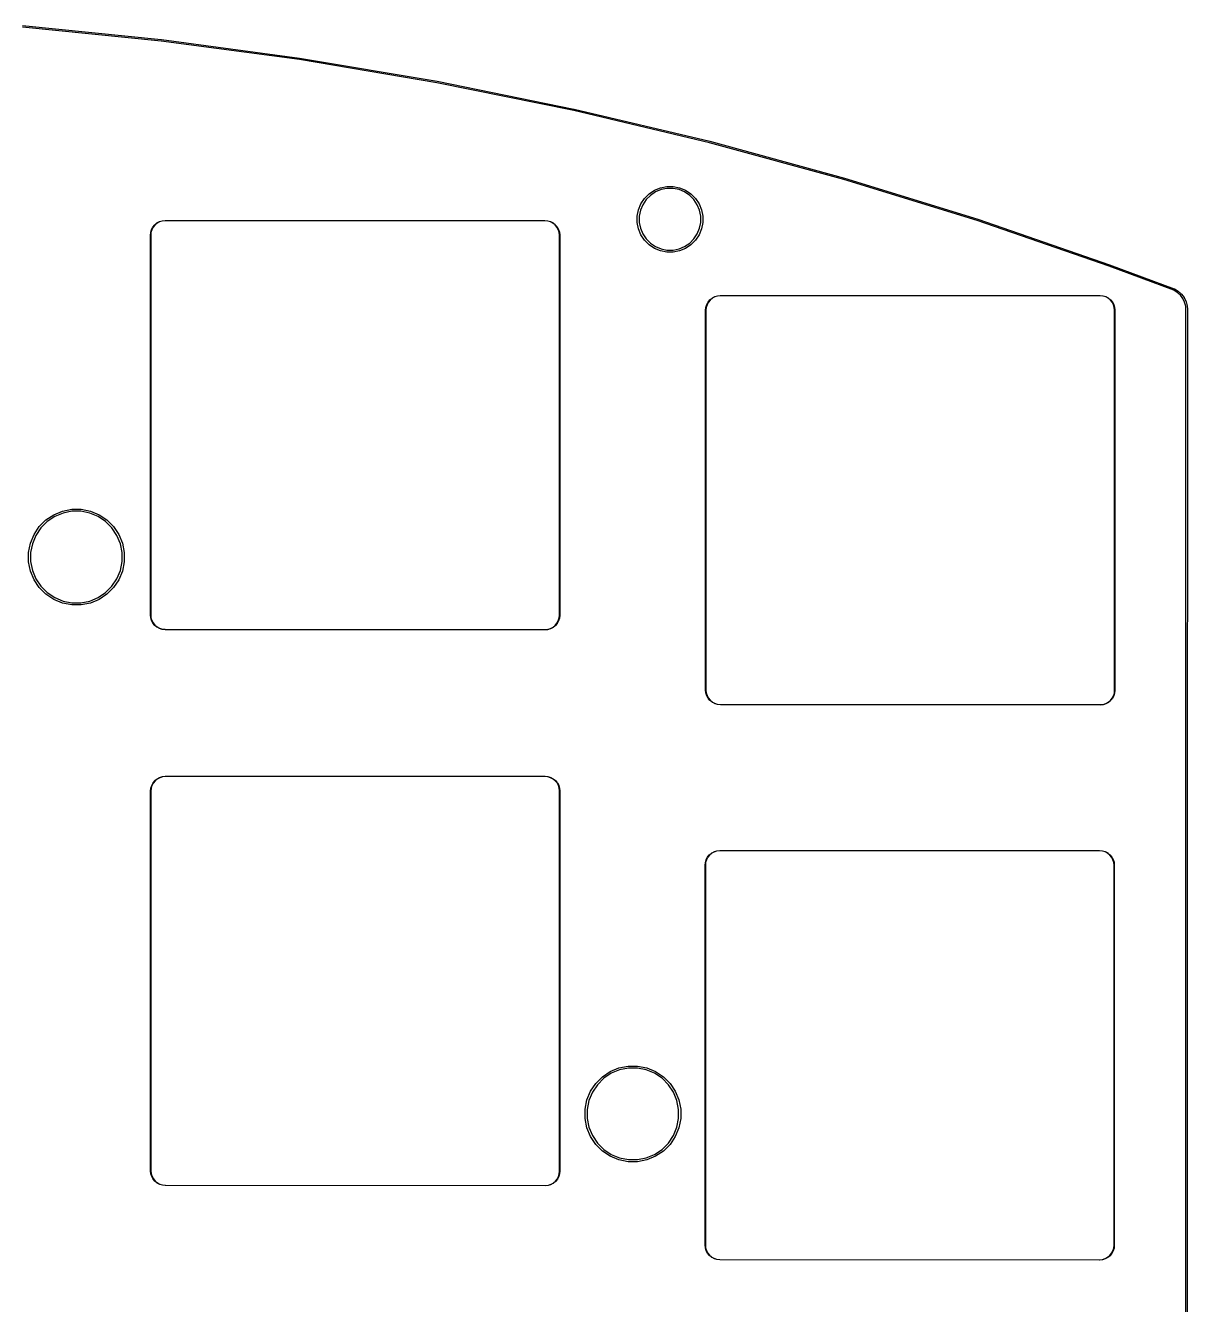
# Model space of a CAD drawing. Extents: x 35 to 147, y -145 to -49.
# Drawn here: x 90.72 to 130.49, y -93.51 to -49.76 of the extents above; entities that cross this region are included whole.
import ezdxf

# ---------------------------------------------------------------- set-up
doc = ezdxf.new("R2010")
doc.units = 0
doc.layers.add('BLACK', color=7, linetype='CONTINUOUS')

msp = doc.modelspace()

# ---------------------------------------------------------------- linework, layer by layer
at = {"layer": 'BLACK', "linetype": 'CONTINUOUS'}
for p, q in [((95.3572, -50.2879), (90.6062, -49.8093)), ((90.6108, -49.7595), (95.3627, -50.2382)), ((100.09, -50.9237), (95.3572, -50.2879)), ((95.3627, -50.2382), (95.3627, -50.2382)), ((95.3627, -50.2382), (95.3627, -50.2382)), ((95.3627, -50.2382), (95.3633, -50.2382)), ((95.3633, -50.2382), (95.3634, -50.2383)), ((95.3634, -50.2383), (95.3635, -50.2383)), ((95.3635, -50.2383), (100.097, -50.8742)), ((104.799, -51.7162), (100.09, -50.9237)), ((100.097, -50.8742), (100.097, -50.8743)), ((100.097, -50.8743), (100.098, -50.8744)), ((100.098, -50.8744), (100.098, -50.8744)), ((100.098, -50.8744), (104.807, -51.6669)), ((109.479, -52.6643), (104.799, -51.7162)), ((104.807, -51.6669), (104.807, -51.6669)), ((104.807, -51.6669), (104.807, -51.6669)), ((104.807, -51.6669), (104.808, -51.667)), ((104.808, -51.667), (104.808, -51.6671)), ((104.808, -51.6671), (104.808, -51.6671)), ((104.808, -51.6671), (109.489, -52.6153)), ((114.125, -53.767), (109.479, -52.6643)), ((109.489, -52.6153), (109.49, -52.6155)), ((109.49, -52.6155), (109.49, -52.6155)), ((109.49, -52.6155), (109.49, -52.6155)), ((109.49, -52.6155), (114.137, -53.7184)), ((118.731, -55.0232), (114.125, -53.767)), ((114.137, -53.7184), (114.137, -53.7186)), ((114.137, -53.7186), (114.137, -53.7186)), ((114.137, -53.7186), (114.137, -53.7186)), ((114.137, -53.7186), (118.745, -54.975)), ((123.294, -56.4314), (118.731, -55.0232)), ((118.745, -54.975), (118.746, -54.9752)), ((118.746, -54.9752), (118.746, -54.9753)), ((118.746, -54.9753), (118.746, -54.9753)), ((118.746, -54.9753), (123.309, -56.3837)), ((111.902, -55.6711), (112.059, -55.5144)), ((112.059, -55.5144), (112.243, -55.3914)), ((112.276, -55.4531), (112.103, -55.5685)), ((112.243, -55.3914), (112.448, -55.3066)), ((112.468, -55.3736), (112.276, -55.4531)), ((112.448, -55.3066), (112.665, -55.2634)), ((112.672, -55.333), (112.468, -55.3736)), ((112.665, -55.2634), (112.887, -55.2634)), ((112.88, -55.333), (112.672, -55.333)), ((113.084, -55.3736), (112.88, -55.333)), ((112.887, -55.2634), (113.104, -55.3066)), ((113.276, -55.4531), (113.084, -55.3736)), ((113.104, -55.3066), (113.309, -55.3914)), ((113.449, -55.5685), (113.276, -55.4531)), ((113.309, -55.3914), (113.493, -55.5144)), ((113.493, -55.5144), (113.65, -55.6711)), ((111.695, -56.06), (111.779, -55.8553)), ((111.841, -55.8883), (111.762, -56.0803)), ((111.779, -55.8553), (111.902, -55.6711)), ((111.957, -55.7155), (111.841, -55.8883)), ((112.103, -55.5685), (111.957, -55.7155)), ((113.595, -55.7155), (113.449, -55.5685)), ((113.711, -55.8883), (113.595, -55.7155)), ((113.65, -55.6711), (113.773, -55.8553)), ((113.79, -56.0803), (113.711, -55.8883)), ((113.773, -55.8553), (113.857, -56.06)), ((95.2988, -56.4663), (95.392, -56.4374)), ((95.392, -56.4374), (95.3925, -56.4373)), ((95.392, -56.4374), (95.392, -56.4374)), ((95.392, -56.4374), (95.392, -56.4374)), ((95.392, -56.4374), (95.392, -56.4374)), ((95.3925, -56.4373), (95.3929, -56.4372)), ((95.3929, -56.4372), (95.49, -56.427)), ((95.4908, -56.437), (95.3945, -56.4471)), ((95.49, -56.427), (95.4901, -56.427)), ((95.4901, -56.427), (95.4903, -56.427)), ((95.4903, -56.427), (95.4905, -56.427)), ((95.4905, -56.427), (95.4937, -56.427)), ((95.494, -56.437), (95.4908, -56.437)), ((95.4937, -56.427), (95.4938, -56.427)), ((95.4938, -56.427), (108.494, -56.427)), ((108.494, -56.437), (95.494, -56.437)), ((108.494, -56.427), (108.494, -56.427)), ((108.494, -56.427), (108.494, -56.427)), ((108.494, -56.427), (108.592, -56.4365)), ((108.59, -56.4465), (108.494, -56.437)), ((108.592, -56.4365), (108.592, -56.4365)), ((108.592, -56.4365), (108.592, -56.4367)), ((108.592, -56.4367), (108.593, -56.4367)), ((108.593, -56.4367), (108.593, -56.4368)), ((108.593, -56.4368), (108.593, -56.4368)), ((108.593, -56.4368), (108.593, -56.4368)), ((108.593, -56.4368), (108.686, -56.4649)), ((111.651, -56.2772), (111.695, -56.06)), ((111.651, -56.4988), (111.651, -56.2772)), ((111.762, -56.0803), (111.721, -56.2841)), ((111.721, -56.2841), (111.721, -56.4919)), ((113.831, -56.2841), (113.79, -56.0803)), ((113.831, -56.4919), (113.831, -56.2841)), ((113.857, -56.06), (113.901, -56.2772)), ((113.901, -56.2772), (113.901, -56.4988)), ((127.808, -57.9902), (123.294, -56.4314)), ((123.309, -56.3837), (123.31, -56.3839)), ((123.31, -56.3839), (123.31, -56.384)), ((123.31, -56.384), (123.31, -56.384)), ((123.31, -56.384), (127.824, -57.943)), ((94.989, -56.9315), (94.9985, -56.8344)), ((94.9985, -56.8343), (94.9987, -56.8338)), ((94.9985, -56.8344), (94.9985, -56.8343)), ((94.9987, -56.8334), (95.0269, -56.74)), ((94.9987, -56.8338), (94.9987, -56.8334)), ((95.0085, -56.8359), (94.999, -56.9322)), ((95.0364, -56.7434), (95.0085, -56.8359)), ((95.0269, -56.74), (95.0269, -56.74)), ((95.0269, -56.74), (95.0269, -56.74)), ((95.0269, -56.74), (95.027, -56.74)), ((95.027, -56.74), (95.0271, -56.7395)), ((95.0271, -56.7395), (95.0273, -56.7391)), ((95.0273, -56.7391), (95.0731, -56.653)), ((95.0817, -56.6581), (95.0364, -56.7434)), ((95.0731, -56.653), (95.0731, -56.6529)), ((95.0731, -56.6529), (95.0732, -56.6529)), ((95.0731, -56.653), (95.0731, -56.653)), ((95.0732, -56.6529), (95.0734, -56.6525)), ((95.0734, -56.6525), (95.0737, -56.6521)), ((95.0737, -56.6521), (95.1353, -56.5765)), ((95.1428, -56.5832), (95.0817, -56.6581)), ((95.1353, -56.5765), (95.1354, -56.5765)), ((95.1354, -56.5765), (95.1357, -56.5761)), ((95.1357, -56.5761), (95.136, -56.5758)), ((95.136, -56.5758), (95.2112, -56.5136)), ((95.2172, -56.5216), (95.1428, -56.5832)), ((95.2112, -56.5136), (95.2113, -56.5136)), ((95.2113, -56.5136), (95.2116, -56.5133)), ((95.2116, -56.5133), (95.212, -56.5131)), ((95.212, -56.5131), (95.2979, -56.4667)), ((95.3022, -56.4757), (95.2172, -56.5216)), ((95.2979, -56.4666), (95.2984, -56.4665)), ((95.2979, -56.4667), (95.2979, -56.4666)), ((95.2984, -56.4665), (95.2988, -56.4663)), ((95.3945, -56.4471), (95.3022, -56.4757)), ((108.683, -56.4744), (108.59, -56.4465)), ((108.768, -56.5197), (108.683, -56.4744)), ((108.686, -56.4649), (108.686, -56.4649)), ((108.686, -56.4649), (108.686, -56.4649)), ((108.686, -56.4649), (108.686, -56.465)), ((108.686, -56.465), (108.686, -56.4651)), ((108.686, -56.4651), (108.687, -56.4653)), ((108.687, -56.4653), (108.687, -56.4653)), ((108.687, -56.4653), (108.687, -56.4653)), ((108.687, -56.4653), (108.687, -56.4653)), ((108.687, -56.4653), (108.773, -56.5111)), ((108.843, -56.5808), (108.768, -56.5197)), ((108.773, -56.5111), (108.773, -56.5111)), ((108.773, -56.5111), (108.773, -56.5111)), ((108.773, -56.5111), (108.773, -56.5112)), ((108.773, -56.5112), (108.773, -56.5114)), ((108.773, -56.5114), (108.774, -56.5117)), ((108.774, -56.5117), (108.849, -56.5733)), ((108.904, -56.6552), (108.843, -56.5808)), ((108.849, -56.5733), (108.85, -56.5734)), ((108.85, -56.5734), (108.85, -56.5737)), ((108.85, -56.5737), (108.85, -56.574)), ((108.85, -56.574), (108.912, -56.6492)), ((108.95, -56.7402), (108.904, -56.6552)), ((108.912, -56.6492), (108.912, -56.6493)), ((108.912, -56.6493), (108.913, -56.6496)), ((108.913, -56.6496), (108.913, -56.65)), ((108.913, -56.65), (108.959, -56.7359)), ((108.979, -56.8325), (108.95, -56.7402)), ((108.959, -56.7359), (108.959, -56.7359)), ((108.959, -56.7359), (108.96, -56.7364)), ((108.96, -56.7364), (108.96, -56.7368)), ((108.96, -56.7368), (108.989, -56.83)), ((108.989, -56.9288), (108.979, -56.8325)), ((108.989, -56.83), (108.989, -56.83)), ((108.989, -56.83), (108.989, -56.83)), ((108.989, -56.83), (108.989, -56.83)), ((108.989, -56.83), (108.989, -56.8305)), ((108.989, -56.8305), (108.989, -56.8309)), ((108.989, -56.8309), (108.999, -56.928)), ((111.695, -56.716), (111.651, -56.4988)), ((111.779, -56.9207), (111.695, -56.716)), ((111.721, -56.4919), (111.762, -56.6957)), ((111.762, -56.6957), (111.841, -56.8877)), ((113.711, -56.8877), (113.79, -56.6957)), ((113.857, -56.716), (113.773, -56.9207)), ((113.79, -56.6957), (113.831, -56.4919)), ((113.901, -56.4988), (113.857, -56.716)), ((94.989, -56.9318), (94.989, -56.9315)), ((94.989, -69.9229), (94.989, -56.9318)), ((94.999, -56.9322), (94.999, -69.9229)), ((108.989, -56.932), (108.989, -56.9288)), ((108.989, -69.9317), (108.989, -56.932)), ((108.999, -56.928), (108.999, -56.9281)), ((108.999, -56.9281), (108.999, -56.9283)), ((108.999, -56.9283), (108.999, -56.9285)), ((108.999, -56.9285), (108.999, -56.9317)), ((108.999, -56.9317), (108.999, -56.9318)), ((108.999, -56.9318), (108.999, -69.9322)), ((111.902, -57.1049), (111.779, -56.9207)), ((111.841, -56.8877), (111.957, -57.0605)), ((112.059, -57.2616), (111.902, -57.1049)), ((111.957, -57.0605), (112.103, -57.2075)), ((112.243, -57.3846), (112.059, -57.2616)), ((112.103, -57.2075), (112.276, -57.3229)), ((113.276, -57.3229), (113.449, -57.2075)), ((113.493, -57.2616), (113.309, -57.3846)), ((113.449, -57.2075), (113.595, -57.0605)), ((113.65, -57.1049), (113.493, -57.2616)), ((113.595, -57.0605), (113.711, -56.8877)), ((113.773, -56.9207), (113.65, -57.1049)), ((112.448, -57.4694), (112.243, -57.3846)), ((112.276, -57.3229), (112.468, -57.4024)), ((112.665, -57.5126), (112.448, -57.4694)), ((112.468, -57.4024), (112.672, -57.443)), ((112.887, -57.5126), (112.665, -57.5126)), ((112.672, -57.443), (112.88, -57.443)), ((112.88, -57.443), (113.084, -57.4024)), ((113.104, -57.4694), (112.887, -57.5126)), ((113.084, -57.4024), (113.276, -57.3229)), ((113.309, -57.3846), (113.104, -57.4694)), ((130.017, -58.8151), (127.808, -57.9902)), ((127.824, -57.943), (127.825, -57.9432)), ((127.825, -57.9432), (127.825, -57.9432)), ((127.825, -57.9432), (130.037, -58.769)), ((114.218, -59.0811), (114.304, -59.0347)), ((114.308, -59.0437), (114.223, -59.0896)), ((114.304, -59.0345), (114.305, -59.0343)), ((114.304, -59.0346), (114.304, -59.0345)), ((114.304, -59.0347), (114.304, -59.0346)), ((114.305, -59.0343), (114.398, -59.0054)), ((114.4, -59.0151), (114.308, -59.0437)), ((114.398, -59.0053), (114.399, -59.0052)), ((114.398, -59.0054), (114.398, -59.0053)), ((114.398, -59.0054), (114.398, -59.0054)), ((114.398, -59.0054), (114.398, -59.0054)), ((114.398, -59.0054), (114.398, -59.0054)), ((114.399, -59.0052), (114.496, -58.995)), ((114.497, -59.005), (114.4, -59.0151)), ((114.496, -58.995), (114.496, -58.995)), ((114.496, -58.995), (114.496, -58.995)), ((114.496, -58.995), (114.496, -58.995)), ((114.496, -58.995), (114.5, -58.995)), ((114.5, -59.005), (114.497, -59.005)), ((114.5, -58.995), (114.5, -58.995)), ((114.5, -58.995), (127.5, -58.995)), ((127.5, -59.005), (114.5, -59.005)), ((127.5, -58.995), (127.5, -58.995)), ((127.5, -58.995), (127.5, -58.995)), ((127.5, -58.995), (127.598, -59.0045)), ((127.596, -59.0145), (127.5, -59.005)), ((127.689, -59.0424), (127.596, -59.0145)), ((127.598, -59.0045), (127.598, -59.0045)), ((127.598, -59.0045), (127.598, -59.0047)), ((127.598, -59.0047), (127.599, -59.0047)), ((127.599, -59.0047), (127.599, -59.0048)), ((127.599, -59.0048), (127.599, -59.0048)), ((127.599, -59.0048), (127.599, -59.0048)), ((127.599, -59.0048), (127.692, -59.0329)), ((127.774, -59.0877), (127.689, -59.0424)), ((127.692, -59.0329), (127.692, -59.0329)), ((127.692, -59.0329), (127.692, -59.0329)), ((127.692, -59.0329), (127.692, -59.033)), ((127.692, -59.033), (127.692, -59.0331)), ((127.692, -59.0331), (127.693, -59.0333)), ((127.693, -59.0333), (127.693, -59.0333)), ((127.693, -59.0333), (127.693, -59.0333)), ((127.693, -59.0333), (127.693, -59.0333)), ((127.693, -59.0333), (127.779, -59.0791)), ((130.14, -58.887), (130.017, -58.8151)), ((130.037, -58.769), (130.038, -58.7693)), ((130.038, -58.7693), (130.038, -58.7696)), ((130.038, -58.7696), (130.039, -58.7699)), ((130.039, -58.7699), (130.04, -58.7703)), ((130.04, -58.7703), (130.041, -58.7707)), ((130.041, -58.7707), (130.041, -58.7709)), ((130.041, -58.7709), (130.041, -58.7709)), ((130.041, -58.7709), (130.167, -58.8451)), ((130.245, -58.981), (130.14, -58.887)), ((130.167, -58.8451), (130.167, -58.8453)), ((130.167, -58.8453), (130.169, -58.8467)), ((130.169, -58.8467), (130.171, -58.848)), ((130.171, -58.848), (130.28, -58.9453)), ((130.331, -59.0938), (130.245, -58.981)), ((130.28, -58.9453), (130.281, -58.9455)), ((130.281, -58.9455), (130.282, -58.9472)), ((130.282, -58.9472), (130.284, -58.9489)), ((130.284, -58.9489), (130.372, -59.0655)), ((130.372, -59.0655), (130.372, -59.0658)), ((130.372, -59.0658), (130.373, -59.0678)), ((130.373, -59.0678), (130.375, -59.0697)), ((113.995, -59.4995), (114.005, -59.4024)), ((113.995, -59.4998), (113.995, -59.4995)), ((113.995, -72.4909), (113.995, -59.4998)), ((114.005, -59.4014), (114.033, -59.308)), ((114.005, -59.4018), (114.005, -59.4014)), ((114.005, -59.4023), (114.005, -59.4018)), ((114.005, -59.4024), (114.005, -59.4023)), ((114.014, -59.4039), (114.005, -59.5002)), ((114.005, -59.5002), (114.005, -72.4909)), ((114.042, -59.3114), (114.014, -59.4039)), ((114.033, -59.3071), (114.079, -59.221)), ((114.033, -59.3075), (114.033, -59.3071)), ((114.033, -59.308), (114.033, -59.3075)), ((114.033, -59.308), (114.033, -59.308)), ((114.033, -59.308), (114.033, -59.308)), ((114.033, -59.308), (114.033, -59.308)), ((114.088, -59.2261), (114.042, -59.3114)), ((114.079, -59.2205), (114.08, -59.2201)), ((114.079, -59.2209), (114.079, -59.2205)), ((114.079, -59.221), (114.079, -59.2209)), ((114.079, -59.2209), (114.079, -59.2209)), ((114.079, -59.221), (114.079, -59.221)), ((114.08, -59.2201), (114.141, -59.1445)), ((114.149, -59.1512), (114.088, -59.2261)), ((114.141, -59.1445), (114.142, -59.1441)), ((114.141, -59.1445), (114.141, -59.1445)), ((114.142, -59.1438), (114.217, -59.0816)), ((114.142, -59.1441), (114.142, -59.1438)), ((114.223, -59.0896), (114.149, -59.1512)), ((114.217, -59.0816), (114.218, -59.0813)), ((114.217, -59.0816), (114.217, -59.0816)), ((114.218, -59.0813), (114.218, -59.0811)), ((127.849, -59.1488), (127.774, -59.0877)), ((127.779, -59.0791), (127.779, -59.0791)), ((127.779, -59.0791), (127.779, -59.0791)), ((127.779, -59.0791), (127.779, -59.0792)), ((127.779, -59.0792), (127.779, -59.0794)), ((127.779, -59.0794), (127.78, -59.0797)), ((127.78, -59.0797), (127.855, -59.1413)), ((127.91, -59.2232), (127.849, -59.1488)), ((127.855, -59.1413), (127.856, -59.1414)), ((127.856, -59.1414), (127.856, -59.1417)), ((127.856, -59.1417), (127.856, -59.142)), ((127.856, -59.142), (127.918, -59.2172)), ((127.956, -59.3082), (127.91, -59.2232)), ((127.918, -59.2172), (127.918, -59.2173)), ((127.918, -59.2173), (127.919, -59.2176)), ((127.919, -59.2176), (127.919, -59.218)), ((127.919, -59.218), (127.965, -59.3039)), ((127.985, -59.4005), (127.956, -59.3082)), ((127.965, -59.3039), (127.965, -59.3039)), ((127.965, -59.3039), (127.966, -59.3044)), ((127.966, -59.3044), (127.966, -59.3048)), ((127.966, -59.3048), (127.995, -59.398)), ((127.995, -59.4968), (127.985, -59.4005)), ((127.995, -59.398), (127.995, -59.398)), ((127.995, -59.398), (127.995, -59.398)), ((127.995, -59.398), (127.995, -59.398)), ((127.995, -59.398), (127.995, -59.3985)), ((127.995, -59.3985), (127.995, -59.3989)), ((127.995, -59.3989), (128.005, -59.496)), ((127.995, -59.5), (127.995, -59.4968)), ((127.995, -72.4997), (127.995, -59.5)), ((128.005, -59.496), (128.005, -59.4961)), ((128.005, -59.4961), (128.005, -59.4963)), ((128.005, -59.4963), (128.005, -59.4965)), ((128.005, -59.4965), (128.005, -59.4997)), ((128.005, -59.4997), (128.005, -59.4998)), ((128.005, -59.4998), (128.005, -72.5002)), ((130.393, -59.221), (130.331, -59.0938)), ((130.375, -59.0697), (130.439, -59.2013)), ((130.429, -59.358), (130.393, -59.221)), ((130.438, -59.474), (130.429, -59.358)), ((130.433, -80.8677), (130.438, -59.474)), ((130.439, -59.2013), (130.439, -59.2016)), ((130.439, -59.2016), (130.44, -59.2038)), ((130.44, -59.2038), (130.44, -59.2059)), ((130.44, -59.2059), (130.478, -59.3474)), ((130.478, -59.3474), (130.478, -59.3478)), ((130.478, -59.3478), (130.478, -59.3498)), ((130.478, -59.3498), (130.478, -59.3518)), ((130.478, -59.3518), (130.488, -59.4708)), ((130.488, -59.4718), (130.483, -80.8677)), ((130.488, -59.4708), (130.488, -59.4718)), ((91.4131, -66.6743), (91.6811, -66.4952)), ((91.6811, -66.4952), (91.9788, -66.3719)), ((91.9991, -66.4389), (91.7141, -66.557)), ((91.9788, -66.3719), (92.2949, -66.309)), ((92.3017, -66.3787), (91.9991, -66.4389)), ((92.2949, -66.309), (92.6171, -66.309)), ((92.6103, -66.3787), (92.3017, -66.3787)), ((92.9129, -66.4389), (92.6103, -66.3787)), ((92.6171, -66.309), (92.9332, -66.3719)), ((93.1979, -66.557), (92.9129, -66.4389)), ((92.9332, -66.3719), (93.2309, -66.4952)), ((93.2309, -66.4952), (93.4989, -66.6743)), ((91.0062, -67.1701), (91.1853, -66.9021)), ((91.1853, -66.9021), (91.4131, -66.6743)), ((91.4575, -66.7284), (91.2394, -66.9465)), ((91.7141, -66.557), (91.4575, -66.7284)), ((93.4545, -66.7284), (93.1979, -66.557)), ((93.6726, -66.9465), (93.4545, -66.7284)), ((93.4989, -66.6743), (93.7267, -66.9021)), ((93.7267, -66.9021), (93.9058, -67.1701)), ((90.8829, -67.4678), (91.0062, -67.1701)), ((91.068, -67.2031), (90.9499, -67.4881)), ((91.2394, -66.9465), (91.068, -67.2031)), ((93.844, -67.2031), (93.6726, -66.9465)), ((93.9621, -67.4881), (93.844, -67.2031)), ((93.9058, -67.1701), (94.0291, -67.4678)), ((90.82, -67.7839), (90.8829, -67.4678)), ((90.82, -68.1061), (90.82, -67.7839)), ((90.9499, -67.4881), (90.8897, -67.7907)), ((90.8897, -67.7907), (90.8897, -68.0993)), ((94.0223, -67.7907), (93.9621, -67.4881)), ((94.0223, -68.0993), (94.0223, -67.7907)), ((94.0291, -67.4678), (94.092, -67.7839)), ((94.092, -67.7839), (94.092, -68.1061)), ((90.8829, -68.4222), (90.82, -68.1061)), ((90.8897, -68.0993), (90.9499, -68.4019)), ((93.9621, -68.4019), (94.0223, -68.0993)), ((94.092, -68.1061), (94.0291, -68.4222)), ((91.0062, -68.7199), (90.8829, -68.4222)), ((90.9499, -68.4019), (91.068, -68.6869)), ((91.068, -68.6869), (91.2394, -68.9435)), ((93.6726, -68.9435), (93.844, -68.6869)), ((93.844, -68.6869), (93.9621, -68.4019)), ((94.0291, -68.4222), (93.9058, -68.7199)), ((91.1853, -68.9879), (91.0062, -68.7199)), ((91.4131, -69.2157), (91.1853, -68.9879)), ((91.2394, -68.9435), (91.4575, -69.1616)), ((93.4545, -69.1616), (93.6726, -68.9435)), ((93.7267, -68.9879), (93.4989, -69.2157)), ((93.9058, -68.7199), (93.7267, -68.9879)), ((91.6811, -69.3948), (91.4131, -69.2157)), ((91.4575, -69.1616), (91.7141, -69.333)), ((91.9788, -69.5181), (91.6811, -69.3948)), ((91.7141, -69.333), (91.9991, -69.4511)), ((92.2949, -69.581), (91.9788, -69.5181)), ((91.9991, -69.4511), (92.3017, -69.5113)), ((92.3017, -69.5113), (92.6103, -69.5113)), ((92.6103, -69.5113), (92.9129, -69.4511)), ((92.9332, -69.5181), (92.6171, -69.581)), ((92.9129, -69.4511), (93.1979, -69.333)), ((93.2309, -69.3948), (92.9332, -69.5181)), ((93.1979, -69.333), (93.4545, -69.1616)), ((93.4989, -69.2157), (93.2309, -69.3948)), ((92.6171, -69.581), (92.2949, -69.581)), ((94.989, -69.9264), (94.989, -69.9229)), ((94.989, -69.9229), (94.989, -69.9229)), ((94.989, -69.9229), (94.989, -69.9229)), ((94.989, -69.9266), (94.989, -69.9264)), ((94.989, -69.9269), (94.989, -69.9266)), ((94.9992, -70.024), (94.989, -69.9269)), ((94.989, -69.9269), (94.989, -69.9269)), ((94.999, -69.9229), (94.999, -69.9261)), ((94.999, -69.9261), (95.0091, -70.0225)), ((108.98, -70.0281), (108.989, -69.9317)), ((108.999, -69.9325), (108.989, -70.0296)), ((108.999, -69.9322), (108.999, -69.9325)), ((108.999, -69.9325), (108.999, -69.9325)), ((94.9993, -70.0244), (94.9992, -70.024)), ((94.9994, -70.0249), (94.9993, -70.0244)), ((95.0283, -70.1181), (94.9994, -70.0249)), ((94.9994, -70.0249), (94.9994, -70.0249)), ((95.0091, -70.0225), (95.0377, -70.1147)), ((95.0283, -70.1182), (95.0283, -70.1181)), ((95.0283, -70.1181), (95.0283, -70.1181)), ((95.0283, -70.1181), (95.0283, -70.1181)), ((95.0284, -70.1185), (95.0283, -70.1182)), ((95.0286, -70.119), (95.0284, -70.1185)), ((95.0287, -70.1191), (95.0286, -70.119)), ((95.0751, -70.2049), (95.0287, -70.1191)), ((95.0377, -70.1147), (95.0836, -70.1997)), ((95.0753, -70.2053), (95.0751, -70.2049)), ((95.0756, -70.2057), (95.0753, -70.2053)), ((95.1378, -70.2809), (95.0756, -70.2057)), ((95.0756, -70.2057), (95.0756, -70.2057)), ((95.0836, -70.1997), (95.1452, -70.2741)), ((95.1381, -70.2812), (95.1378, -70.2809)), ((95.1385, -70.2815), (95.1381, -70.2812)), ((95.1385, -70.2816), (95.1385, -70.2815)), ((95.2141, -70.3433), (95.1385, -70.2816)), ((95.1452, -70.2741), (95.2201, -70.3352)), ((95.2145, -70.3435), (95.2141, -70.3433)), ((95.2149, -70.3438), (95.2145, -70.3435)), ((95.215, -70.3438), (95.2149, -70.3438)), ((95.2149, -70.3438), (95.2149, -70.3438)), ((95.3011, -70.3896), (95.215, -70.3438)), ((95.215, -70.3438), (95.215, -70.3438)), ((95.2201, -70.3352), (95.3054, -70.3805)), ((95.3015, -70.3898), (95.3011, -70.3896)), ((95.3011, -70.3896), (95.3011, -70.3896)), ((95.3011, -70.3896), (95.3011, -70.3896)), ((95.3011, -70.3896), (95.3011, -70.3896)), ((95.302, -70.39), (95.3015, -70.3898)), ((95.3954, -70.4182), (95.302, -70.39)), ((95.302, -70.39), (95.302, -70.39)), ((95.302, -70.39), (95.302, -70.39)), ((95.302, -70.39), (95.302, -70.39)), ((95.3054, -70.3805), (95.3979, -70.4085)), ((95.3958, -70.4183), (95.3954, -70.4182)), ((95.3954, -70.4182), (95.3954, -70.4182)), ((95.3954, -70.4182), (95.3954, -70.4182)), ((95.3954, -70.4182), (95.3954, -70.4182)), ((95.3963, -70.4184), (95.3958, -70.4183)), ((95.3964, -70.4184), (95.3963, -70.4184)), ((95.4935, -70.4279), (95.3964, -70.4184)), ((95.3979, -70.4085), (95.4942, -70.4179)), ((95.4938, -70.4279), (95.4935, -70.4279)), ((95.4935, -70.4279), (95.4935, -70.4279)), ((108.494, -70.437), (95.4938, -70.4279)), ((95.4942, -70.4179), (108.494, -70.427)), ((108.494, -70.427), (108.497, -70.427)), ((108.498, -70.437), (108.494, -70.437)), ((108.494, -70.437), (108.494, -70.437)), ((108.494, -70.437), (108.494, -70.437)), ((108.497, -70.427), (108.594, -70.4169)), ((108.595, -70.4268), (108.498, -70.437)), ((108.498, -70.437), (108.498, -70.437)), ((108.498, -70.437), (108.498, -70.437)), ((108.498, -70.437), (108.498, -70.437)), ((108.594, -70.4169), (108.686, -70.3883)), ((108.596, -70.4266), (108.595, -70.4267)), ((108.595, -70.4267), (108.595, -70.4268)), ((108.689, -70.3977), (108.596, -70.4266)), ((108.596, -70.4266), (108.596, -70.4266)), ((108.596, -70.4266), (108.596, -70.4266)), ((108.686, -70.3883), (108.771, -70.3424)), ((108.69, -70.3976), (108.689, -70.3977)), ((108.689, -70.3977), (108.689, -70.3977)), ((108.689, -70.3977), (108.689, -70.3977)), ((108.689, -70.3977), (108.689, -70.3977)), ((108.776, -70.3509), (108.69, -70.3973)), ((108.69, -70.3973), (108.69, -70.3974)), ((108.69, -70.3974), (108.69, -70.3976)), ((108.771, -70.3424), (108.845, -70.2808)), ((108.777, -70.3504), (108.776, -70.3507)), ((108.776, -70.3507), (108.776, -70.3509)), ((108.852, -70.2882), (108.777, -70.3504)), ((108.777, -70.3504), (108.777, -70.3504)), ((108.845, -70.2808), (108.906, -70.2059)), ((108.853, -70.2875), (108.852, -70.2879)), ((108.852, -70.2879), (108.852, -70.2882)), ((108.914, -70.2119), (108.853, -70.2875)), ((108.853, -70.2875), (108.853, -70.2875)), ((108.906, -70.2059), (108.952, -70.1206)), ((108.915, -70.2115), (108.914, -70.2119)), ((108.961, -70.1249), (108.915, -70.211)), ((108.915, -70.211), (108.915, -70.211)), ((108.915, -70.211), (108.915, -70.2111)), ((108.915, -70.2111), (108.915, -70.2111)), ((108.915, -70.2111), (108.915, -70.2115)), ((108.952, -70.1206), (108.98, -70.0281)), ((108.989, -70.0306), (108.961, -70.124)), ((108.961, -70.124), (108.961, -70.124)), ((108.961, -70.124), (108.961, -70.124)), ((108.961, -70.124), (108.961, -70.124)), ((108.961, -70.124), (108.961, -70.1245)), ((108.961, -70.1245), (108.961, -70.1249)), ((108.989, -70.0296), (108.989, -70.0297)), ((108.989, -70.0297), (108.989, -70.0302)), ((108.989, -70.0302), (108.989, -70.0306)), ((113.995, -72.4944), (113.995, -72.4909)), ((113.995, -72.4909), (113.995, -72.4909)), ((113.995, -72.4909), (113.995, -72.4909)), ((113.995, -72.4946), (113.995, -72.4944)), ((113.995, -72.4949), (113.995, -72.4946)), ((114.005, -72.592), (113.995, -72.4949)), ((113.995, -72.4949), (113.995, -72.4949)), ((114.005, -72.4909), (114.005, -72.4941)), ((114.005, -72.4941), (114.015, -72.5905)), ((114.005, -72.5924), (114.005, -72.592)), ((114.005, -72.5929), (114.005, -72.5924)), ((114.034, -72.6861), (114.005, -72.5929)), ((114.005, -72.5929), (114.005, -72.5929)), ((114.015, -72.5905), (114.044, -72.6827)), ((127.958, -72.6886), (127.986, -72.5961)), ((127.995, -72.5986), (127.967, -72.692)), ((127.986, -72.5961), (127.995, -72.4997)), ((128.005, -72.5005), (127.995, -72.5976)), ((127.995, -72.5976), (127.995, -72.5977)), ((127.995, -72.5977), (127.995, -72.5982)), ((127.995, -72.5982), (127.995, -72.5986)), ((128.005, -72.5002), (128.005, -72.5005)), ((128.005, -72.5005), (128.005, -72.5005)), ((114.034, -72.6862), (114.034, -72.6861)), ((114.034, -72.6861), (114.034, -72.6861)), ((114.034, -72.6861), (114.034, -72.6861)), ((114.034, -72.6865), (114.034, -72.6862)), ((114.035, -72.687), (114.034, -72.6865)), ((114.035, -72.6871), (114.035, -72.687)), ((114.081, -72.7729), (114.035, -72.6871)), ((114.044, -72.6827), (114.09, -72.7677)), ((114.081, -72.7733), (114.081, -72.7729)), ((114.082, -72.7737), (114.081, -72.7733)), ((114.144, -72.8489), (114.082, -72.7737)), ((114.082, -72.7737), (114.082, -72.7737)), ((114.09, -72.7677), (114.151, -72.8421)), ((114.144, -72.8492), (114.144, -72.8489)), ((114.144, -72.8495), (114.144, -72.8492)), ((114.145, -72.8496), (114.144, -72.8495)), ((114.22, -72.9113), (114.145, -72.8496)), ((114.151, -72.8421), (114.226, -72.9032)), ((114.22, -72.9115), (114.22, -72.9113)), ((114.221, -72.9118), (114.22, -72.9115)), ((114.307, -72.9576), (114.221, -72.9118)), ((114.221, -72.9118), (114.221, -72.9118)), ((114.221, -72.9118), (114.221, -72.9118)), ((114.221, -72.9118), (114.221, -72.9118)), ((114.226, -72.9032), (114.311, -72.9485)), ((114.307, -72.9578), (114.307, -72.9576)), ((114.307, -72.9576), (114.307, -72.9576)), ((114.307, -72.9576), (114.307, -72.9576)), ((114.307, -72.9576), (114.307, -72.9576)), ((114.308, -72.958), (114.307, -72.9578)), ((114.401, -72.9862), (114.308, -72.958)), ((114.308, -72.958), (114.308, -72.958)), ((114.308, -72.958), (114.308, -72.958)), ((114.308, -72.958), (114.308, -72.958)), ((114.311, -72.9485), (114.404, -72.9765)), ((114.402, -72.9863), (114.401, -72.9862)), ((114.401, -72.9862), (114.401, -72.9862)), ((114.401, -72.9862), (114.401, -72.9862)), ((114.401, -72.9862), (114.401, -72.9862)), ((114.402, -72.9864), (114.402, -72.9863)), ((114.5, -72.9959), (114.402, -72.9864)), ((114.402, -72.9864), (114.402, -72.9864)), ((114.404, -72.9765), (114.5, -72.9859)), ((114.5, -72.9859), (127.5, -72.995)), ((127.5, -73.005), (114.5, -72.9959)), ((114.5, -72.9959), (114.5, -72.9959)), ((114.5, -72.9959), (114.5, -72.9959)), ((127.5, -72.995), (127.503, -72.995)), ((127.504, -73.005), (127.5, -73.005)), ((127.5, -73.005), (127.5, -73.005)), ((127.5, -73.005), (127.5, -73.005)), ((127.503, -72.995), (127.6, -72.9849)), ((127.601, -72.9948), (127.504, -73.005)), ((127.504, -73.005), (127.504, -73.005)), ((127.504, -73.005), (127.504, -73.005)), ((127.504, -73.005), (127.504, -73.005)), ((127.6, -72.9849), (127.692, -72.9563)), ((127.602, -72.9946), (127.601, -72.9947)), ((127.601, -72.9947), (127.601, -72.9948)), ((127.695, -72.9657), (127.602, -72.9946)), ((127.602, -72.9946), (127.602, -72.9946)), ((127.602, -72.9946), (127.602, -72.9946)), ((127.692, -72.9563), (127.777, -72.9104)), ((127.696, -72.9656), (127.695, -72.9657)), ((127.695, -72.9657), (127.695, -72.9657)), ((127.695, -72.9657), (127.695, -72.9657)), ((127.695, -72.9657), (127.695, -72.9657)), ((127.782, -72.9189), (127.696, -72.9653)), ((127.696, -72.9653), (127.696, -72.9654)), ((127.696, -72.9654), (127.696, -72.9656)), ((127.777, -72.9104), (127.851, -72.8488)), ((127.783, -72.9184), (127.782, -72.9187)), ((127.782, -72.9187), (127.782, -72.9189)), ((127.858, -72.8562), (127.783, -72.9184)), ((127.783, -72.9184), (127.783, -72.9184)), ((127.851, -72.8488), (127.912, -72.7739)), ((127.859, -72.8555), (127.858, -72.8559)), ((127.858, -72.8559), (127.858, -72.8562)), ((127.92, -72.7799), (127.859, -72.8555)), ((127.859, -72.8555), (127.859, -72.8555)), ((127.912, -72.7739), (127.958, -72.6886)), ((127.921, -72.7795), (127.92, -72.7799)), ((127.967, -72.6929), (127.921, -72.779)), ((127.921, -72.779), (127.921, -72.779)), ((127.921, -72.779), (127.921, -72.7791)), ((127.921, -72.7791), (127.921, -72.7791)), ((127.921, -72.7791), (127.921, -72.7795)), ((127.967, -72.692), (127.967, -72.692)), ((127.967, -72.692), (127.967, -72.692)), ((127.967, -72.692), (127.967, -72.692)), ((127.967, -72.692), (127.967, -72.6925)), ((127.967, -72.6925), (127.967, -72.6929)), ((95.0333, -75.7571), (95.0791, -75.671)), ((95.0877, -75.6761), (95.0424, -75.7614)), ((95.0791, -75.671), (95.0791, -75.6709)), ((95.0791, -75.6709), (95.0792, -75.6709)), ((95.0791, -75.671), (95.0791, -75.671)), ((95.0792, -75.6709), (95.0794, -75.6705)), ((95.0794, -75.6705), (95.0797, -75.6701)), ((95.0797, -75.6701), (95.1413, -75.5945)), ((95.1488, -75.6012), (95.0877, -75.6761)), ((95.1413, -75.5945), (95.1414, -75.5945)), ((95.1414, -75.5945), (95.1417, -75.5941)), ((95.1417, -75.5941), (95.142, -75.5938)), ((95.142, -75.5938), (95.2172, -75.5316)), ((95.2232, -75.5396), (95.1488, -75.6012)), ((95.2172, -75.5316), (95.2173, -75.5316)), ((95.2173, -75.5316), (95.2176, -75.5313)), ((95.2176, -75.5313), (95.218, -75.5311)), ((95.218, -75.5311), (95.3039, -75.4847)), ((95.3082, -75.4937), (95.2232, -75.5396)), ((95.3039, -75.4846), (95.3044, -75.4845)), ((95.3039, -75.4847), (95.3039, -75.4846)), ((95.3044, -75.4845), (95.3048, -75.4843)), ((95.3048, -75.4843), (95.398, -75.4554)), ((95.4005, -75.4651), (95.3082, -75.4937)), ((95.398, -75.4554), (95.3985, -75.4553)), ((95.398, -75.4554), (95.398, -75.4554)), ((95.398, -75.4554), (95.398, -75.4554)), ((95.398, -75.4554), (95.398, -75.4554)), ((95.3985, -75.4553), (95.3989, -75.4552)), ((95.3989, -75.4552), (95.496, -75.445)), ((95.4968, -75.455), (95.4005, -75.4651)), ((95.496, -75.445), (95.4961, -75.445)), ((95.4961, -75.445), (95.4963, -75.445)), ((95.4963, -75.445), (95.4965, -75.445)), ((95.4965, -75.445), (95.4997, -75.445)), ((95.5, -75.455), (95.4968, -75.455)), ((95.4997, -75.445), (95.4998, -75.445)), ((95.4998, -75.445), (108.5, -75.445)), ((108.5, -75.455), (95.5, -75.455)), ((108.5, -75.445), (108.5, -75.445)), ((108.5, -75.445), (108.5, -75.445)), ((108.5, -75.445), (108.598, -75.4545)), ((108.596, -75.4645), (108.5, -75.455)), ((108.689, -75.4924), (108.596, -75.4645)), ((108.598, -75.4545), (108.598, -75.4545)), ((108.598, -75.4545), (108.598, -75.4547)), ((108.598, -75.4547), (108.599, -75.4547)), ((108.599, -75.4547), (108.599, -75.4548)), ((108.599, -75.4548), (108.599, -75.4548)), ((108.599, -75.4548), (108.599, -75.4548)), ((108.599, -75.4548), (108.692, -75.4829)), ((108.774, -75.5377), (108.689, -75.4924)), ((108.692, -75.4829), (108.692, -75.4829)), ((108.692, -75.4829), (108.692, -75.4829)), ((108.692, -75.4829), (108.692, -75.483)), ((108.692, -75.483), (108.692, -75.4831)), ((108.692, -75.4831), (108.693, -75.4833)), ((108.693, -75.4833), (108.693, -75.4833)), ((108.693, -75.4833), (108.693, -75.4833)), ((108.693, -75.4833), (108.693, -75.4833)), ((108.693, -75.4833), (108.779, -75.5291)), ((108.849, -75.5988), (108.774, -75.5377)), ((108.779, -75.5291), (108.779, -75.5291)), ((108.779, -75.5291), (108.779, -75.5291)), ((108.779, -75.5291), (108.779, -75.5292)), ((108.779, -75.5292), (108.779, -75.5294)), ((108.779, -75.5294), (108.78, -75.5297)), ((108.78, -75.5297), (108.855, -75.5913)), ((108.91, -75.6732), (108.849, -75.5988)), ((108.855, -75.5913), (108.856, -75.5914)), ((108.856, -75.5914), (108.856, -75.5917)), ((108.856, -75.5917), (108.856, -75.592)), ((108.856, -75.592), (108.918, -75.6672)), ((108.956, -75.7582), (108.91, -75.6732)), ((108.918, -75.6672), (108.918, -75.6673)), ((108.918, -75.6673), (108.919, -75.6676)), ((108.919, -75.6676), (108.919, -75.668)), ((108.919, -75.668), (108.965, -75.7539)), ((94.995, -75.9495), (95.0045, -75.8524)), ((94.995, -75.9498), (94.995, -75.9495)), ((94.995, -88.9409), (94.995, -75.9498)), ((95.0045, -75.8523), (95.0047, -75.8518)), ((95.0045, -75.8524), (95.0045, -75.8523)), ((95.0047, -75.8514), (95.0329, -75.758)), ((95.0047, -75.8518), (95.0047, -75.8514)), ((95.0145, -75.8539), (95.005, -75.9502)), ((95.005, -75.9502), (95.005, -88.9409)), ((95.0424, -75.7614), (95.0145, -75.8539)), ((95.0329, -75.758), (95.0329, -75.758)), ((95.0329, -75.758), (95.0329, -75.758)), ((95.0329, -75.758), (95.033, -75.758)), ((95.033, -75.758), (95.0331, -75.7575)), ((95.0331, -75.7575), (95.0333, -75.7571)), ((108.985, -75.8505), (108.956, -75.7582)), ((108.965, -75.7539), (108.965, -75.7539)), ((108.965, -75.7539), (108.966, -75.7544)), ((108.966, -75.7544), (108.966, -75.7548)), ((108.966, -75.7548), (108.995, -75.848)), ((108.995, -75.9468), (108.985, -75.8505)), ((108.995, -75.848), (108.995, -75.848)), ((108.995, -75.848), (108.995, -75.848)), ((108.995, -75.848), (108.995, -75.848)), ((108.995, -75.848), (108.995, -75.8485)), ((108.995, -75.8485), (108.995, -75.8489)), ((108.995, -75.8489), (109.005, -75.946)), ((108.995, -75.95), (108.995, -75.9468)), ((108.995, -88.9497), (108.995, -75.95)), ((109.005, -75.946), (109.005, -75.9461)), ((109.005, -75.9461), (109.005, -75.9463)), ((109.005, -75.9463), (109.005, -75.9465)), ((109.005, -75.9465), (109.005, -75.9497)), ((109.005, -75.9497), (109.005, -75.9498)), ((109.005, -75.9498), (109.005, -88.9502)), ((113.985, -78.3914), (114.013, -78.298)), ((114.022, -78.3014), (113.994, -78.3939)), ((114.013, -78.2971), (114.059, -78.211)), ((114.013, -78.2975), (114.013, -78.2971)), ((114.013, -78.298), (114.013, -78.2975)), ((114.013, -78.298), (114.013, -78.298)), ((114.013, -78.298), (114.013, -78.298)), ((114.013, -78.298), (114.013, -78.298)), ((114.068, -78.2161), (114.022, -78.3014)), ((114.059, -78.2105), (114.06, -78.2101)), ((114.059, -78.2109), (114.059, -78.2105)), ((114.059, -78.211), (114.059, -78.2109)), ((114.059, -78.2109), (114.059, -78.2109)), ((114.059, -78.211), (114.059, -78.211)), ((114.06, -78.2101), (114.121, -78.1345)), ((114.129, -78.1412), (114.068, -78.2161)), ((114.121, -78.1345), (114.122, -78.1341)), ((114.121, -78.1345), (114.121, -78.1345)), ((114.122, -78.1338), (114.197, -78.0716)), ((114.122, -78.1341), (114.122, -78.1338)), ((114.203, -78.0796), (114.129, -78.1412)), ((114.197, -78.0716), (114.198, -78.0713)), ((114.197, -78.0716), (114.197, -78.0716)), ((114.198, -78.0711), (114.284, -78.0247)), ((114.198, -78.0713), (114.198, -78.0711)), ((114.288, -78.0337), (114.203, -78.0796)), ((114.284, -78.0245), (114.285, -78.0243)), ((114.284, -78.0246), (114.284, -78.0245)), ((114.284, -78.0247), (114.284, -78.0246)), ((114.285, -78.0243), (114.378, -77.9954)), ((114.38, -78.0051), (114.288, -78.0337)), ((114.378, -77.9953), (114.379, -77.9952)), ((114.378, -77.9954), (114.378, -77.9953)), ((114.378, -77.9954), (114.378, -77.9954)), ((114.378, -77.9954), (114.378, -77.9954)), ((114.378, -77.9954), (114.378, -77.9954)), ((114.379, -77.9952), (114.476, -77.985)), ((114.477, -77.995), (114.38, -78.0051)), ((114.476, -77.985), (114.476, -77.985)), ((114.476, -77.985), (114.476, -77.985)), ((114.476, -77.985), (114.476, -77.985)), ((114.476, -77.985), (114.48, -77.985)), ((114.48, -77.995), (114.477, -77.995)), ((114.48, -77.985), (114.48, -77.985)), ((114.48, -77.985), (127.48, -77.985)), ((127.48, -77.995), (114.48, -77.995)), ((127.48, -77.985), (127.48, -77.985)), ((127.48, -77.985), (127.48, -77.985)), ((127.48, -77.985), (127.578, -77.9945)), ((127.576, -78.0045), (127.48, -77.995)), ((127.669, -78.0324), (127.576, -78.0045)), ((127.578, -77.9945), (127.578, -77.9945)), ((127.578, -77.9945), (127.578, -77.9947)), ((127.578, -77.9947), (127.579, -77.9947)), ((127.579, -77.9947), (127.579, -77.9948)), ((127.579, -77.9948), (127.579, -77.9948)), ((127.579, -77.9948), (127.579, -77.9948)), ((127.579, -77.9948), (127.672, -78.0229)), ((127.754, -78.0777), (127.669, -78.0324)), ((127.672, -78.0229), (127.672, -78.0229)), ((127.672, -78.0229), (127.672, -78.0229)), ((127.672, -78.0229), (127.672, -78.023)), ((127.672, -78.023), (127.672, -78.0231)), ((127.672, -78.0231), (127.673, -78.0233)), ((127.673, -78.0233), (127.673, -78.0233)), ((127.673, -78.0233), (127.673, -78.0233)), ((127.673, -78.0233), (127.673, -78.0233)), ((127.673, -78.0233), (127.759, -78.0691)), ((127.829, -78.1388), (127.754, -78.0777)), ((127.759, -78.0691), (127.759, -78.0691)), ((127.759, -78.0691), (127.759, -78.0691)), ((127.759, -78.0691), (127.759, -78.0692)), ((127.759, -78.0692), (127.759, -78.0694)), ((127.759, -78.0694), (127.76, -78.0697)), ((127.76, -78.0697), (127.835, -78.1313)), ((127.89, -78.2132), (127.829, -78.1388)), ((127.835, -78.1313), (127.836, -78.1314)), ((127.836, -78.1314), (127.836, -78.1317)), ((127.836, -78.1317), (127.836, -78.132)), ((127.836, -78.132), (127.898, -78.2072)), ((127.936, -78.2982), (127.89, -78.2132)), ((127.898, -78.2072), (127.898, -78.2073)), ((127.898, -78.2073), (127.899, -78.2076)), ((127.899, -78.2076), (127.899, -78.208)), ((127.899, -78.208), (127.945, -78.2939)), ((127.965, -78.3905), (127.936, -78.2982)), ((127.945, -78.2939), (127.945, -78.2939)), ((127.945, -78.2939), (127.946, -78.2944)), ((127.946, -78.2944), (127.946, -78.2948)), ((127.946, -78.2948), (127.975, -78.388)), ((113.975, -78.4895), (113.985, -78.3924)), ((113.975, -78.4898), (113.975, -78.4895)), ((113.975, -91.4809), (113.975, -78.4898)), ((113.985, -78.3918), (113.985, -78.3914)), ((113.985, -78.3923), (113.985, -78.3918)), ((113.985, -78.3924), (113.985, -78.3923)), ((113.994, -78.3939), (113.985, -78.4902)), ((113.985, -78.4902), (113.985, -91.4809)), ((127.975, -78.4868), (127.965, -78.3905)), ((127.975, -78.388), (127.975, -78.388)), ((127.975, -78.388), (127.975, -78.388)), ((127.975, -78.388), (127.975, -78.388)), ((127.975, -78.388), (127.975, -78.3885)), ((127.975, -78.3885), (127.975, -78.3889)), ((127.975, -78.3889), (127.985, -78.486)), ((127.975, -78.49), (127.975, -78.4868)), ((127.975, -91.4897), (127.975, -78.49)), ((127.985, -78.486), (127.985, -78.4861)), ((127.985, -78.4861), (127.985, -78.4863)), ((127.985, -78.4863), (127.985, -78.4865)), ((127.985, -78.4865), (127.985, -78.4897)), ((127.985, -78.4897), (127.985, -78.4898)), ((127.985, -78.4898), (127.985, -91.4902)), ((130.42, -121.413), (130.433, -80.8677)), ((130.483, -80.8677), (130.47, -121.412)), ((130.483, -80.8677), (130.483, -80.8677)), ((110.235, -85.9521), (110.463, -85.7243)), ((110.463, -85.7243), (110.731, -85.5452)), ((110.764, -85.607), (110.508, -85.7784)), ((110.731, -85.5452), (111.029, -85.4219)), ((111.049, -85.4889), (110.764, -85.607)), ((111.029, -85.4219), (111.345, -85.359)), ((111.352, -85.4287), (111.049, -85.4889)), ((111.345, -85.359), (111.667, -85.359)), ((111.66, -85.4287), (111.352, -85.4287)), ((111.963, -85.4889), (111.66, -85.4287)), ((111.667, -85.359), (111.983, -85.4219)), ((112.248, -85.607), (111.963, -85.4889)), ((111.983, -85.4219), (112.281, -85.5452)), ((112.504, -85.7784), (112.248, -85.607)), ((112.281, -85.5452), (112.549, -85.7243)), ((112.549, -85.7243), (112.777, -85.9521)), ((110.056, -86.2201), (110.235, -85.9521)), ((110.289, -85.9965), (110.118, -86.2531)), ((110.508, -85.7784), (110.289, -85.9965)), ((112.723, -85.9965), (112.504, -85.7784)), ((112.894, -86.2531), (112.723, -85.9965)), ((112.777, -85.9521), (112.956, -86.2201)), ((109.87, -86.8339), (109.933, -86.5178)), ((109.933, -86.5178), (110.056, -86.2201)), ((110, -86.5381), (109.94, -86.8407)), ((110.118, -86.2531), (110, -86.5381)), ((113.012, -86.5381), (112.894, -86.2531)), ((112.956, -86.2201), (113.079, -86.5178)), ((113.072, -86.8407), (113.012, -86.5381)), ((113.079, -86.5178), (113.142, -86.8339)), ((109.87, -87.1561), (109.87, -86.8339)), ((109.94, -86.8407), (109.94, -87.1493)), ((113.072, -87.1493), (113.072, -86.8407)), ((113.142, -86.8339), (113.142, -87.1561)), ((109.933, -87.4722), (109.87, -87.1561)), ((110.056, -87.7699), (109.933, -87.4722)), ((109.94, -87.1493), (110, -87.4519)), ((110, -87.4519), (110.118, -87.7369)), ((112.894, -87.7369), (113.012, -87.4519)), ((113.079, -87.4722), (112.956, -87.7699)), ((113.012, -87.4519), (113.072, -87.1493)), ((113.142, -87.1561), (113.079, -87.4722)), ((110.235, -88.0379), (110.056, -87.7699)), ((110.118, -87.7369), (110.289, -87.9935)), ((112.723, -87.9935), (112.894, -87.7369)), ((112.956, -87.7699), (112.777, -88.0379)), ((110.463, -88.2657), (110.235, -88.0379)), ((110.289, -87.9935), (110.508, -88.2116)), ((110.731, -88.4448), (110.463, -88.2657)), ((110.508, -88.2116), (110.764, -88.383)), ((110.764, -88.383), (111.049, -88.5011)), ((111.963, -88.5011), (112.248, -88.383)), ((112.248, -88.383), (112.504, -88.2116)), ((112.549, -88.2657), (112.281, -88.4448)), ((112.504, -88.2116), (112.723, -87.9935)), ((112.777, -88.0379), (112.549, -88.2657)), ((111.029, -88.5681), (110.731, -88.4448)), ((111.345, -88.631), (111.029, -88.5681)), ((111.049, -88.5011), (111.352, -88.5613)), ((111.667, -88.631), (111.345, -88.631)), ((111.352, -88.5613), (111.66, -88.5613)), ((111.66, -88.5613), (111.963, -88.5011)), ((111.983, -88.5681), (111.667, -88.631)), ((112.281, -88.4448), (111.983, -88.5681)), ((94.995, -88.9444), (94.995, -88.9409)), ((94.995, -88.9409), (94.995, -88.9409)), ((94.995, -88.9409), (94.995, -88.9409)), ((94.995, -88.9446), (94.995, -88.9444)), ((94.995, -88.9449), (94.995, -88.9446)), ((95.0052, -89.042), (94.995, -88.9449)), ((94.995, -88.9449), (94.995, -88.9449)), ((95.005, -88.9409), (95.005, -88.9441)), ((95.005, -88.9441), (95.0151, -89.0405)), ((95.0053, -89.0424), (95.0052, -89.042)), ((95.0054, -89.0429), (95.0053, -89.0424)), ((95.0343, -89.1361), (95.0054, -89.0429)), ((95.0054, -89.0429), (95.0054, -89.0429)), ((95.0151, -89.0405), (95.0437, -89.1327)), ((95.0343, -89.1362), (95.0343, -89.1361)), ((95.0343, -89.1361), (95.0343, -89.1361)), ((95.0343, -89.1361), (95.0343, -89.1361)), ((95.0344, -89.1365), (95.0343, -89.1362)), ((95.0346, -89.137), (95.0344, -89.1365)), ((95.0347, -89.1371), (95.0346, -89.137)), ((95.0811, -89.2229), (95.0347, -89.1371)), ((95.0437, -89.1327), (95.0896, -89.2177)), ((95.0813, -89.2233), (95.0811, -89.2229)), ((95.0816, -89.2237), (95.0813, -89.2233)), ((95.1438, -89.2989), (95.0816, -89.2237)), ((95.0816, -89.2237), (95.0816, -89.2237)), ((95.0896, -89.2177), (95.1512, -89.2921)), ((108.851, -89.2988), (108.912, -89.2239)), ((108.92, -89.2299), (108.859, -89.3055)), ((108.912, -89.2239), (108.958, -89.1386)), ((108.921, -89.2295), (108.92, -89.2299)), ((108.967, -89.1429), (108.921, -89.229)), ((108.921, -89.229), (108.921, -89.229)), ((108.921, -89.229), (108.921, -89.2291)), ((108.921, -89.2291), (108.921, -89.2291)), ((108.921, -89.2291), (108.921, -89.2295)), ((108.958, -89.1386), (108.986, -89.0461)), ((108.995, -89.0486), (108.967, -89.142)), ((108.967, -89.142), (108.967, -89.142)), ((108.967, -89.142), (108.967, -89.142)), ((108.967, -89.142), (108.967, -89.142)), ((108.967, -89.142), (108.967, -89.1425)), ((108.967, -89.1425), (108.967, -89.1429)), ((108.986, -89.0461), (108.995, -88.9497)), ((109.005, -88.9505), (108.995, -89.0476)), ((108.995, -89.0476), (108.995, -89.0477)), ((108.995, -89.0477), (108.995, -89.0482)), ((108.995, -89.0482), (108.995, -89.0486)), ((109.005, -88.9502), (109.005, -88.9505)), ((109.005, -88.9505), (109.005, -88.9505)), ((95.1441, -89.2992), (95.1438, -89.2989)), ((95.1445, -89.2995), (95.1441, -89.2992)), ((95.1445, -89.2996), (95.1445, -89.2995)), ((95.2201, -89.3613), (95.1445, -89.2996)), ((95.1512, -89.2921), (95.2261, -89.3532)), ((95.2205, -89.3615), (95.2201, -89.3613)), ((95.2209, -89.3618), (95.2205, -89.3615)), ((95.221, -89.3618), (95.2209, -89.3618)), ((95.2209, -89.3618), (95.2209, -89.3618)), ((95.3071, -89.4076), (95.221, -89.3618)), ((95.221, -89.3618), (95.221, -89.3618)), ((95.2261, -89.3532), (95.3114, -89.3986)), ((95.3075, -89.4078), (95.3071, -89.4076)), ((95.3071, -89.4076), (95.3071, -89.4076)), ((95.3071, -89.4076), (95.3071, -89.4076)), ((95.3071, -89.4076), (95.3071, -89.4076)), ((95.308, -89.408), (95.3075, -89.4078)), ((95.4014, -89.4362), (95.308, -89.408)), ((95.308, -89.408), (95.308, -89.408)), ((95.308, -89.408), (95.308, -89.408)), ((95.308, -89.408), (95.308, -89.408)), ((95.3114, -89.3986), (95.4039, -89.4265)), ((95.4018, -89.4363), (95.4014, -89.4362)), ((95.4014, -89.4362), (95.4014, -89.4362)), ((95.4014, -89.4362), (95.4014, -89.4362)), ((95.4014, -89.4362), (95.4014, -89.4362)), ((95.4023, -89.4364), (95.4018, -89.4363)), ((95.4024, -89.4364), (95.4023, -89.4364)), ((95.4995, -89.4459), (95.4024, -89.4364)), ((95.4039, -89.4265), (95.5002, -89.4359)), ((95.4998, -89.4459), (95.4995, -89.4459)), ((95.4995, -89.4459), (95.4995, -89.4459)), ((108.5, -89.455), (95.4998, -89.4459)), ((95.5002, -89.4359), (108.5, -89.445)), ((108.5, -89.445), (108.503, -89.445)), ((108.504, -89.455), (108.5, -89.455)), ((108.5, -89.455), (108.5, -89.455)), ((108.5, -89.455), (108.5, -89.455)), ((108.503, -89.445), (108.6, -89.4349)), ((108.601, -89.4448), (108.504, -89.455)), ((108.504, -89.455), (108.504, -89.455)), ((108.504, -89.455), (108.504, -89.455)), ((108.504, -89.455), (108.504, -89.455)), ((108.6, -89.4349), (108.692, -89.4063)), ((108.602, -89.4446), (108.601, -89.4447)), ((108.601, -89.4447), (108.601, -89.4448)), ((108.695, -89.4157), (108.602, -89.4446)), ((108.602, -89.4446), (108.602, -89.4446)), ((108.602, -89.4446), (108.602, -89.4446)), ((108.692, -89.4063), (108.777, -89.3604)), ((108.696, -89.4156), (108.695, -89.4157)), ((108.695, -89.4157), (108.695, -89.4157)), ((108.695, -89.4157), (108.695, -89.4157)), ((108.695, -89.4157), (108.695, -89.4157)), ((108.782, -89.3689), (108.696, -89.4153)), ((108.696, -89.4153), (108.696, -89.4154)), ((108.696, -89.4154), (108.696, -89.4156)), ((108.777, -89.3604), (108.851, -89.2988)), ((108.783, -89.3684), (108.782, -89.3687)), ((108.782, -89.3687), (108.782, -89.3689)), ((108.858, -89.3062), (108.783, -89.3684)), ((108.783, -89.3684), (108.783, -89.3684)), ((108.859, -89.3055), (108.858, -89.3059)), ((108.858, -89.3059), (108.858, -89.3062)), ((108.859, -89.3055), (108.859, -89.3055)), ((113.975, -91.4844), (113.975, -91.4809)), ((113.975, -91.4809), (113.975, -91.4809)), ((113.975, -91.4809), (113.975, -91.4809)), ((113.975, -91.4846), (113.975, -91.4844)), ((113.975, -91.4849), (113.975, -91.4846)), ((113.985, -91.582), (113.975, -91.4849)), ((113.975, -91.4849), (113.975, -91.4849)), ((113.985, -91.4809), (113.985, -91.4841)), ((113.985, -91.4841), (113.995, -91.5805)), ((113.985, -91.5824), (113.985, -91.582)), ((113.985, -91.5829), (113.985, -91.5824)), ((114.014, -91.6761), (113.985, -91.5829)), ((113.985, -91.5829), (113.985, -91.5829)), ((113.995, -91.5805), (114.024, -91.6727)), ((114.014, -91.6762), (114.014, -91.6761)), ((114.014, -91.6761), (114.014, -91.6761)), ((114.014, -91.6761), (114.014, -91.6761)), ((114.014, -91.6765), (114.014, -91.6762)), ((114.015, -91.677), (114.014, -91.6765)), ((114.015, -91.6771), (114.015, -91.677)), ((114.061, -91.7629), (114.015, -91.6771)), ((114.024, -91.6727), (114.07, -91.7577)), ((114.061, -91.7633), (114.061, -91.7629)), ((114.062, -91.7637), (114.061, -91.7633)), ((114.124, -91.8389), (114.062, -91.7637)), ((114.062, -91.7637), (114.062, -91.7637)), ((114.07, -91.7577), (114.131, -91.8321)), ((114.124, -91.8392), (114.124, -91.8389)), ((114.124, -91.8395), (114.124, -91.8392)), ((114.125, -91.8396), (114.124, -91.8395)), ((114.2, -91.9013), (114.125, -91.8396)), ((114.131, -91.8321), (114.206, -91.8932)), ((127.757, -91.9004), (127.831, -91.8388)), ((127.838, -91.8462), (127.763, -91.9084)), ((127.831, -91.8388), (127.892, -91.7639)), ((127.839, -91.8455), (127.838, -91.8459)), ((127.838, -91.8459), (127.838, -91.8462)), ((127.9, -91.7699), (127.839, -91.8455)), ((127.839, -91.8455), (127.839, -91.8455)), ((127.892, -91.7639), (127.938, -91.6786)), ((127.901, -91.7695), (127.9, -91.7699)), ((127.947, -91.6829), (127.901, -91.769)), ((127.901, -91.769), (127.901, -91.769)), ((127.901, -91.769), (127.901, -91.7691)), ((127.901, -91.7691), (127.901, -91.7691)), ((127.901, -91.7691), (127.901, -91.7695)), ((127.938, -91.6786), (127.966, -91.5861)), ((127.975, -91.5886), (127.947, -91.682)), ((127.947, -91.682), (127.947, -91.682)), ((127.947, -91.682), (127.947, -91.682)), ((127.947, -91.682), (127.947, -91.682)), ((127.947, -91.682), (127.947, -91.6825)), ((127.947, -91.6825), (127.947, -91.6829)), ((127.966, -91.5861), (127.975, -91.4897)), ((127.985, -91.4905), (127.975, -91.5876)), ((127.975, -91.5876), (127.975, -91.5877)), ((127.975, -91.5877), (127.975, -91.5882)), ((127.975, -91.5882), (127.975, -91.5886)), ((127.985, -91.4902), (127.985, -91.4905)), ((127.985, -91.4905), (127.985, -91.4905)), ((114.2, -91.9015), (114.2, -91.9013)), ((114.201, -91.9018), (114.2, -91.9015)), ((114.287, -91.9476), (114.201, -91.9018)), ((114.201, -91.9018), (114.201, -91.9018)), ((114.201, -91.9018), (114.201, -91.9018)), ((114.201, -91.9018), (114.201, -91.9018)), ((114.206, -91.8932), (114.291, -91.9385)), ((114.287, -91.9478), (114.287, -91.9476)), ((114.287, -91.9476), (114.287, -91.9476)), ((114.287, -91.9476), (114.287, -91.9476)), ((114.287, -91.9476), (114.287, -91.9476)), ((114.288, -91.948), (114.287, -91.9478)), ((114.381, -91.9762), (114.288, -91.948)), ((114.288, -91.948), (114.288, -91.948)), ((114.288, -91.948), (114.288, -91.948)), ((114.288, -91.948), (114.288, -91.948)), ((114.291, -91.9385), (114.384, -91.9665)), ((114.382, -91.9763), (114.381, -91.9762)), ((114.381, -91.9762), (114.381, -91.9762)), ((114.381, -91.9762), (114.381, -91.9762)), ((114.381, -91.9762), (114.381, -91.9762)), ((114.382, -91.9764), (114.382, -91.9763)), ((114.48, -91.9859), (114.382, -91.9764)), ((114.382, -91.9764), (114.382, -91.9764)), ((114.384, -91.9665), (114.48, -91.9759)), ((114.48, -91.9759), (127.48, -91.985)), ((127.48, -91.995), (114.48, -91.9859)), ((114.48, -91.9859), (114.48, -91.9859)), ((114.48, -91.9859), (114.48, -91.9859)), ((127.48, -91.985), (127.483, -91.985)), ((127.484, -91.995), (127.48, -91.995)), ((127.48, -91.995), (127.48, -91.995)), ((127.48, -91.995), (127.48, -91.995)), ((127.483, -91.985), (127.58, -91.9749)), ((127.581, -91.9848), (127.484, -91.995)), ((127.484, -91.995), (127.484, -91.995)), ((127.484, -91.995), (127.484, -91.995)), ((127.484, -91.995), (127.484, -91.995)), ((127.58, -91.9749), (127.672, -91.9463)), ((127.582, -91.9846), (127.581, -91.9847)), ((127.581, -91.9847), (127.581, -91.9848)), ((127.675, -91.9557), (127.582, -91.9846)), ((127.582, -91.9846), (127.582, -91.9846)), ((127.582, -91.9846), (127.582, -91.9846)), ((127.672, -91.9463), (127.757, -91.9004)), ((127.676, -91.9556), (127.675, -91.9557)), ((127.675, -91.9557), (127.675, -91.9557)), ((127.675, -91.9557), (127.675, -91.9557)), ((127.675, -91.9557), (127.675, -91.9557)), ((127.762, -91.9089), (127.676, -91.9553)), ((127.676, -91.9553), (127.676, -91.9554)), ((127.676, -91.9554), (127.676, -91.9556)), ((127.763, -91.9084), (127.762, -91.9087)), ((127.762, -91.9087), (127.762, -91.9089)), ((127.763, -91.9084), (127.763, -91.9084))]:
    msp.add_line(p, q, dxfattribs=at)

doc.saveas('drawing.dxf')
